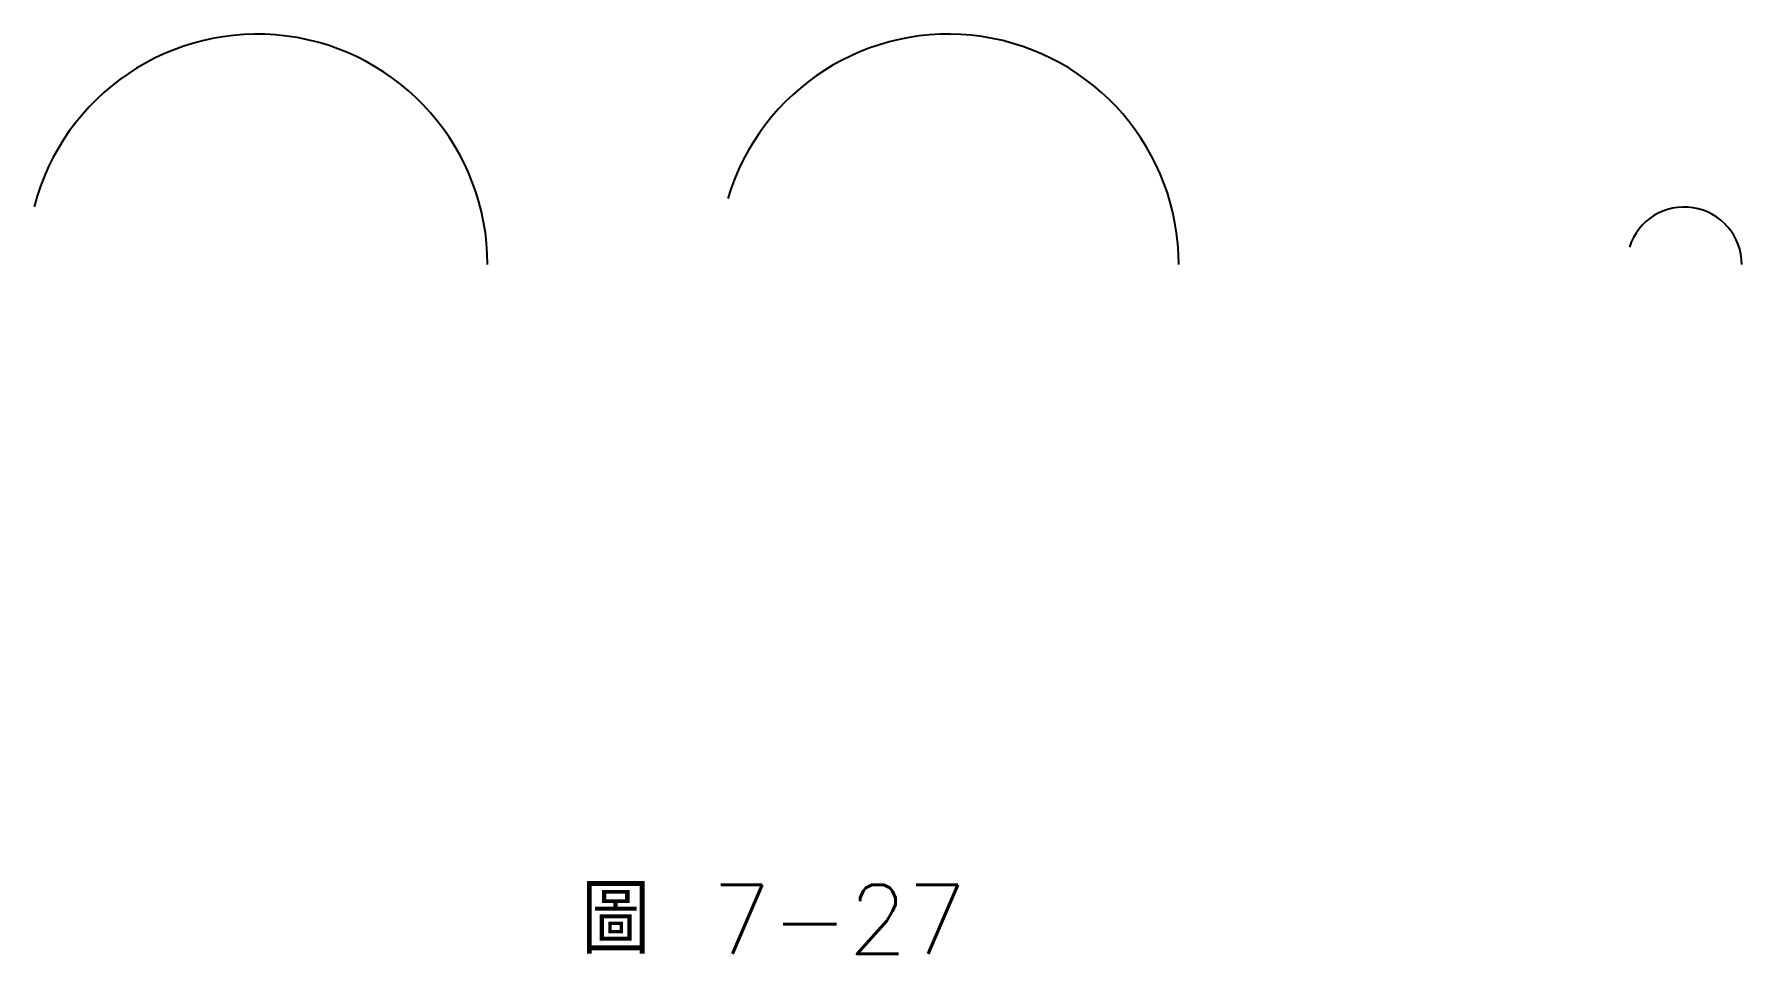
# Model space of a CAD drawing. Extents: x 77.7 to 151.8, y -28.2 to 11.7.
import ezdxf

# ---------------------------------------------------------------- set-up
doc = ezdxf.new("R2010")
doc.units = 0
doc.layers.add('輪廓線', color=7, linetype='CONTINUOUS')
doc.styles.add('CNS1', font='txt.shx', dxfattribs={"height": 3, "bigfont": 'chineset.shx'})

msp = doc.modelspace()

# ---------------------------------------------------------------- linework, layer by layer
at = {"layer": '輪廓線'}
for centre, radius, end in [((87.348, 1.73), 10, 165.44695), ((117.348, 1.73), 10, 163.28998), ((149.285, 1.73), 2.5, 162.33399)]:
    msp.add_arc(centre, radius, 0, end, dxfattribs=at)

# ---------------------------------------------------------------- texts
at = {"layer": '輪廓線', "style": 'CNS1'}
msp.add_text('圖 7-27', height=3, dxfattribs=at).set_placement((101.411, -28.17))

doc.saveas('drawing.dxf')
